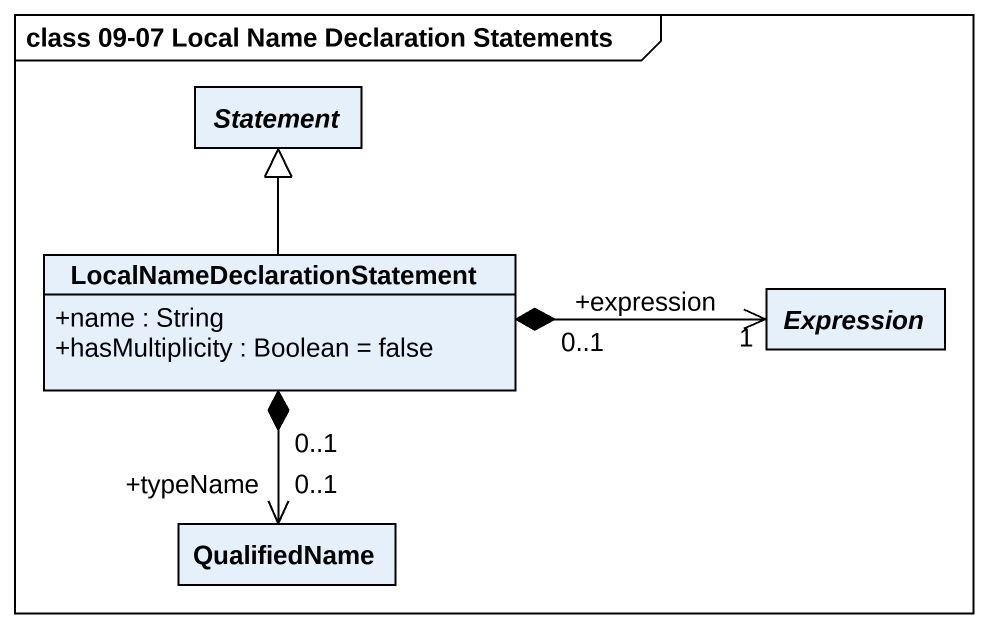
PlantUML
@startuml
mainframe class 09-07 Local Name Declaration Statements
hide circle
hide empty members
skinparam classAttributeIconSize 0
abstract class Statement
class "LocalNameDeclarationStatement" as LocalNameDeclarationStatemen {
  +name : String
  +hasMultiplicity : Boolean = false
}
abstract class Expression
class QualifiedName
LocalNameDeclarationStatemen -up-|> Statement
LocalNameDeclarationStatemen "0..1" *-right-> "+expression\n1" Expression
LocalNameDeclarationStatemen "0..1" *--> "+typeName\n0..1" QualifiedName
@enduml
